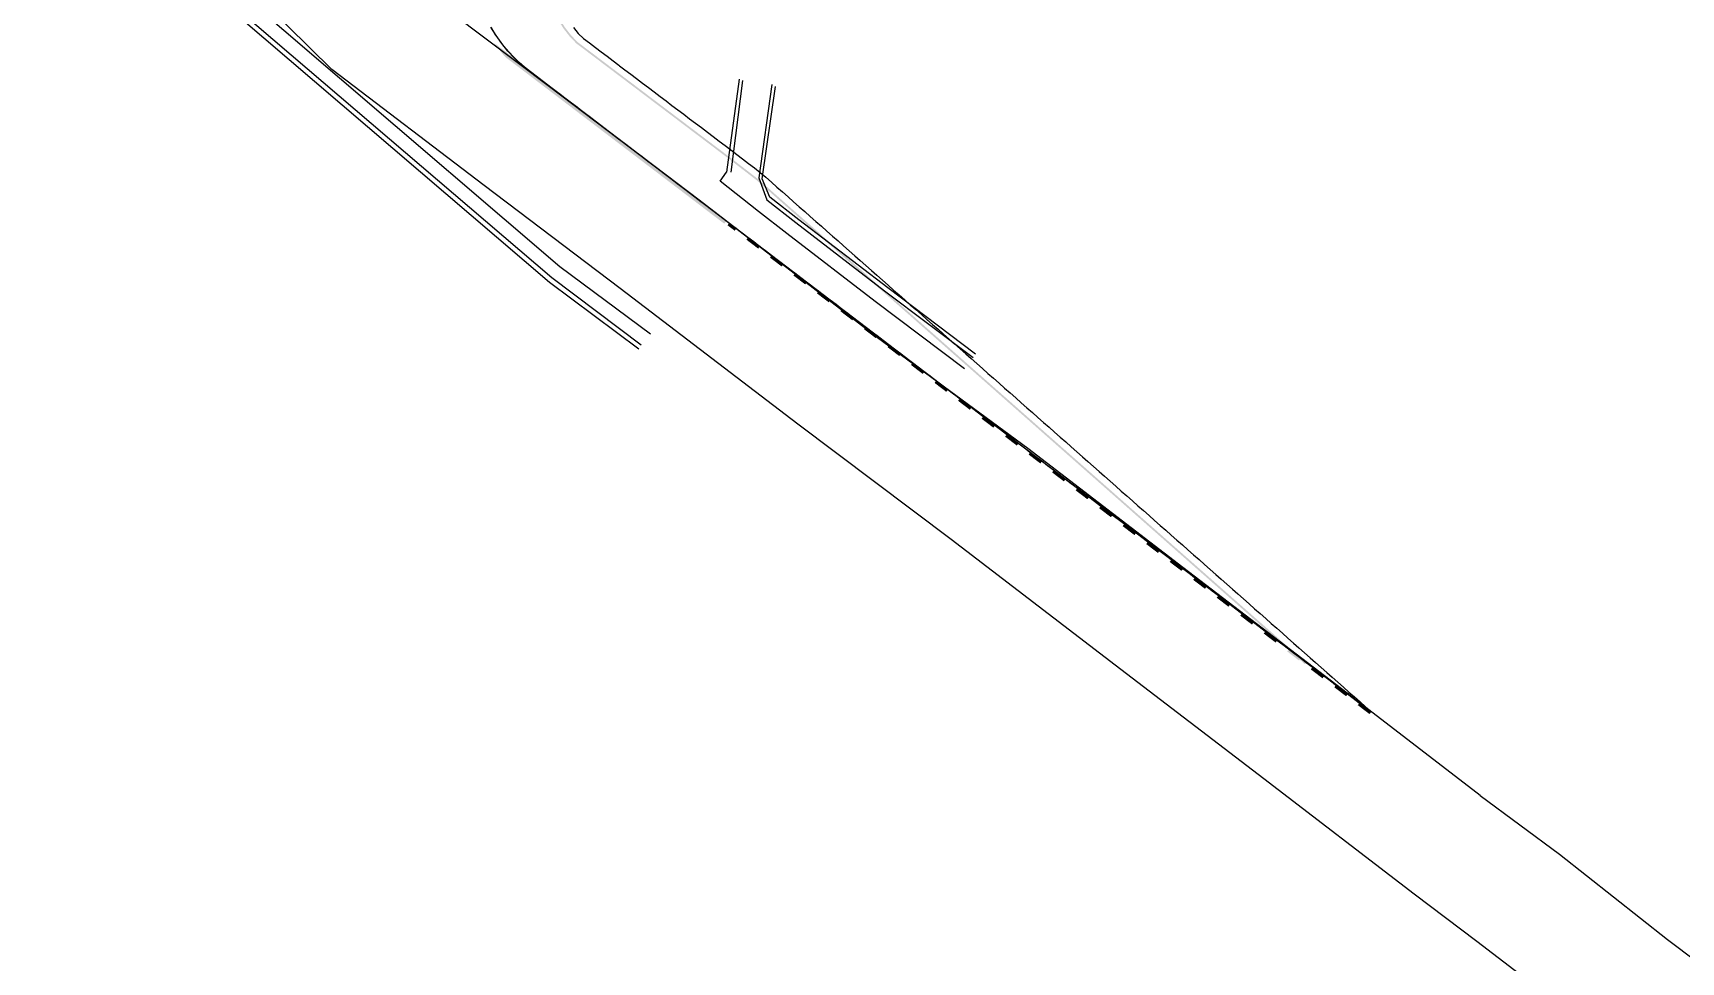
# Model space of a CAD drawing. Header units: metres. Extents: x 5050628 to 5051714, y 2427166 to 2427740.
# Drawn here: x 5050788.6 to 5050900.1, y 2427292.2 to 2427355 of the extents above; entities that cross this region are included whole.
import ezdxf

# ---------------------------------------------------------------- set-up
doc = ezdxf.new("R2010")
doc.units = ezdxf.units.M
for name, color, linetype, true_color in [('DEMARCACION_BLANCA', 7, 'Continuous', 0xf5f5f5), ('EJE', 1, 'Continuous', 0xc00000), ('LEVANTAMIENTO', 253, 'Continuous', 0xbebebe), ('PAV_FLEXIBLE', 250, 'Continuous', 0x333333)]:
    doc.layers.add(name, color=color, linetype=linetype, true_color=true_color)
doc.layers.add('ORTOFOTO', color=7, linetype='Continuous')
picture_1 = doc.add_image_def('image1.jpg', size_in_pixel=(6889, 5778))

msp = doc.modelspace()

# ---------------------------------------------------------------- hatches: boundary and pattern name
at = {"layer": 'DEMARCACION_BLANCA', "true_color": 0xf5f5f5}
for points in [[(5050837.541009304, 2427345.072883932), (5050835.723513012, 2427346.4754940476), (5050825.584837603, 2427354.1445948267), (5050825.322760756, 2427354.3424094534), (5050824.85879358, 2427354.832009899), (5050824.44986936, 2427355.359705173), (5050824.0965898475, 2427355.9224579046), (5050823.800915409, 2427356.5157966884), (5050823.564805005, 2427357.1352530383), (5050823.390218227, 2427357.776358742), (5050823.279115869, 2427358.434642555), (5050823.233459724, 2427359.1056147055), (5050823.2547082305, 2427359.777802655), (5050823.341820731, 2427360.439688387), (5050823.492999841, 2427361.0867138286), (5050823.7064485205, 2427361.7143394835), (5050823.980370805, 2427362.318028871), (5050824.312971366, 2427362.8932452756), (5050824.7024535965, 2427363.4354490372), (5050825.147225429, 2427363.940333048), (5050825.578389598, 2427364.332570508), (5050826.026478681, 2427364.6979465154), (5050826.491572568, 2427365.0371865304), (5050826.972503423, 2427365.349881283), (5050827.468103824, 2427365.6356220394), (5050827.977206857, 2427365.8940004916), (5050828.498645969, 2427366.124608544), (5050829.031254938, 2427366.3270382076), (5050829.573867684, 2427366.5008814624), (5050830.125318211, 2427366.6457302184), (5050830.684440313, 2427366.7611762383), (5050831.250067569, 2427366.8468111907), (5050831.821033075, 2427366.9022266706), (5050832.39616932, 2427366.9270142955), (5050832.97430806, 2427366.9207658377), (5050833.553285833, 2427366.8831380145), (5050834.435231437, 2427366.807102906), (5050835.315488926, 2427366.715060439), (5050836.193927332, 2427366.6070279134), (5050837.06978835, 2427366.483106571), (5050837.061382953, 2427366.423698244), (5050837.06983714, 2427366.483099648), (5050837.704627075, 2427366.392754432), (5050838.338808965, 2427366.3016559226), (5050838.972596449, 2427366.209721951), (5050839.605980703, 2427366.116902088), (5050840.238953171, 2427366.0231459304), (5050840.871505054, 2427365.928403183), (5050841.503626726, 2427365.832623739), (5050842.135308536, 2427365.73575757), (5050842.766540991, 2427365.6377546913), (5050843.397313821, 2427365.538565308), (5050844.027616632, 2427365.4381397204), (5050844.6574388165, 2427365.336428329), (5050845.286769314, 2427365.233381685), (5050845.915597076, 2427365.1289504077), (5050846.543910071, 2427365.023085355), (5050847.171694842, 2427364.9157377025), (5050847.799210218, 2427364.806828808), (5050848.426727765, 2427364.696345943), (5050849.054250572, 2427364.5843397137), (5050849.681783948, 2427364.4708604207), (5050850.309333588, 2427364.355958369), (5050850.9369061105, 2427364.2396837715), (5050851.564507757, 2427364.12208698), (5050852.1921454845, 2427364.0032182876), (5050852.819826487, 2427363.8831280135), (5050853.4475580845, 2427363.7618665267), (5050854.075348276, 2427363.639484134), (5050854.703204866, 2427363.5160312504), (5050855.331136543, 2427363.3915581894), (5050855.959150723, 2427363.2661155844), (5050856.587257738, 2427363.139753557), (5050857.21546511, 2427363.0125228628), (5050857.843783076, 2427362.884473779), (5050858.472220422, 2427362.755656941), (5050859.100710842, 2427362.626138533), (5050859.729422712, 2427362.495936516), (5050860.358283401, 2427362.3651184225), (5050860.987302962, 2427362.233734905), (5050861.6164915925, 2427362.101836653), (5050862.245859613, 2427361.9694744004), (5050862.875417458, 2427361.836698922), (5050863.505175661, 2427361.7035610396), (5050864.1351448465, 2427361.5701116235), (5050864.76533571, 2427361.436401597), (5050865.3957590135, 2427361.3024819363), (5050866.026425569, 2427361.168403675), (5050866.65734623, 2427361.0342179034), (5050880.829466048, 2427358.019856061), (5050882.143013627, 2427357.772650381), (5050883.46083735, 2427357.588308342), (5050884.781500377, 2427357.4663450997), (5050886.102868292, 2427357.4064072142), (5050887.42280634, 2427357.408141357), (5050888.739179432, 2427357.471194252), (5050890.0498522725, 2427357.5952126225), (5050891.352689406, 2427357.7798431604), (5050892.645555308, 2427358.0247325148), (5050893.926314466, 2427358.3295272947), (5050895.192831414, 2427358.693874081), (5050896.442970909, 2427359.117419494), (5050897.674597845, 2427359.5998102007), (5050898.885577458, 2427360.1406930424), (5050900.073775227, 2427360.739715057), (5050901.237674767, 2427361.3968724236), (5050932.845381282, 2427380.238291424), (5050933.7015526425, 2427380.708839216), (5050934.576075727, 2427381.141846981), (5050935.467489766, 2427381.5367392385), (5050936.374540183, 2427381.893053824), (5050937.295972358, 2427382.210328553), (5050937.857233336, 2427382.377148324), (5050937.652304016, 2427382.301058349), (5050937.204506316, 2427382.110931883), (5050936.770102995, 2427381.903029711), (5050936.766785854, 2427381.9012004295), (5050936.416030903, 2427381.780425743), (5050935.513750495, 2427381.42598495), (5050934.627024254, 2427381.0331693646), (5050933.757100228, 2427380.6024387586), (5050932.905020274, 2427380.1341395844), (5050901.297904674, 2427361.29307283), (5050900.130316422, 2427360.633832754), (5050898.937085145, 2427360.0322731305), (5050897.720973969, 2427359.4890982807), (5050896.484127881, 2427359.0046633906), (5050895.228691626, 2427358.579323444), (5050893.956809605, 2427358.213433254), (5050892.670626083, 2427357.9073475855), (5050891.372285105, 2427357.6614211644), (5050890.063930666, 2427357.476008746), (5050888.747706749, 2427357.3514651214), (5050887.425757407, 2427357.2881451305), (5050886.100226856, 2427357.2864036397), (5050884.773259511, 2427357.3465955183), (5050883.447000128, 2427357.469075584), (5050882.123593799, 2427357.654198539), (5050880.805883194, 2427357.9021876873), (5050866.632381894, 2427360.916843367), (5050866.001471325, 2427361.051026992), (5050865.3708203295, 2427361.185101946), (5050864.740421652, 2427361.319016378), (5050864.110267395, 2427361.45271864), (5050863.480343022, 2427361.5861585685), (5050862.850639682, 2427361.719284859), (5050862.221145341, 2427361.852046955), (5050861.5918520605, 2427361.9843935017), (5050860.962746858, 2427362.1162742805), (5050860.333819543, 2427362.247638551), (5050859.705062047, 2427362.3784352024), (5050859.076461587, 2427362.508614176), (5050858.448062078, 2427362.638113849), (5050857.819753266, 2427362.7669043397), (5050857.191573806, 2427362.894925197), (5050856.563513723, 2427363.022126061), (5050855.935564875, 2427363.148456268), (5050855.307716832, 2427363.273865688), (5050854.679962418, 2427363.398303611), (5050854.0522920145, 2427363.5217198855), (5050853.424697764, 2427363.644064081), (5050852.797171449, 2427363.765285913), (5050852.16970558, 2427363.8853350263), (5050851.542292568, 2427364.00416116), (5050850.914925277, 2427364.121714039), (5050850.287596953, 2427364.2379433927), (5050849.660300767, 2427364.3527990375), (5050849.033030925, 2427364.4662306746), (5050848.405781408, 2427364.578188125), (5050847.778546509, 2427364.6886212258), (5050847.151321691, 2427364.797479692), (5050846.523828445, 2427364.904777495), (5050845.89579829, 2427365.0105948923), (5050845.26724435, 2427365.114980695), (5050844.638177831, 2427365.2179841152), (5050844.008610264, 2427365.319654388), (5050843.378552529, 2427365.420040928), (5050842.748015337, 2427365.5191932567), (5050842.117009029, 2427365.6171610244), (5050841.485543494, 2427365.713994029), (5050840.85362885, 2427365.8097421033), (5050840.221274547, 2427365.904455258), (5050839.588489554, 2427365.9981836462), (5050838.955283185, 2427366.0909774415), (5050838.321664557, 2427366.1828869195), (5050837.687642091, 2427366.2739625284), (5050837.052952526, 2427366.364293459), (5050836.178196891, 2427366.488058406), (5050835.301924276, 2427366.595824578), (5050834.423837067, 2427366.6876401133), (5050833.544239955, 2427366.7634727512), (5050832.969765107, 2427366.8008079287), (5050832.398105815, 2427366.8069863576), (5050831.8294187505, 2427366.782476684), (5050831.264855806, 2427366.7276826096), (5050830.705569599, 2427366.6430076803), (5050830.152713362, 2427366.5288554193), (5050829.607440807, 2427366.385629423), (5050829.0709058605, 2427366.213733385), (5050828.544262661, 2427366.0135711427), (5050828.028665259, 2427365.785546604), (5050827.525267569, 2427365.53006371), (5050827.03522317, 2427365.2475262936), (5050826.559685282, 2427364.938337975), (5050826.099806617, 2427364.602901949), (5050825.65673947, 2427364.241620875), (5050825.232883864, 2427363.8560321406), (5050824.796437321, 2427363.3605986056), (5050824.41388939, 2427362.828048182), (5050824.087209005, 2427362.2630704306), (5050823.818160561, 2427361.670122361), (5050823.608509733, 2427361.0536639257), (5050823.460021558, 2427360.418155314), (5050823.374459997, 2427359.768053699), (5050823.353588669, 2427359.107797677), (5050823.39843438, 2427358.4487358313), (5050823.507558688, 2427357.802172012), (5050823.679037873, 2427357.1724777985), (5050823.910947215, 2427356.564043301), (5050824.201360787, 2427355.9812616585), (5050824.548352041, 2427355.428525737), (5050824.949995826, 2427354.910225485), (5050825.403008378, 2427354.4321848843), (5050825.657181085, 2427354.240336273), (5050835.796368132, 2427346.570848481), (5050837.617452794, 2427345.165469124), (5050874.293810237, 2427312.794889455), (5050874.354126202, 2427312.7489722334), (5050874.350794194, 2427312.7445953735), (5050874.709806205, 2427312.427731113), (5050874.630399075, 2427312.337761631), (5050874.277915748, 2427312.6488636713), (5050874.232980667, 2427312.5898378277), (5050873.437308637, 2427313.195565507), (5050873.5261986675, 2427313.3123297114)], [(5050835.517008695, 2427342.3776586517), (5050835.335290392, 2427342.1389570427), (5050820.5469995765, 2427353.39695876), (5050820.454253235, 2427353.496075214), (5050820.4392115045, 2427353.513093866), (5050820.118948084, 2427353.8968789275), (5050820.107813556, 2427353.910844276), (5050819.805083075, 2427354.308437006), (5050819.794525499, 2427354.32296857), (5050819.759533436, 2427354.3734792457)], [(5050836.161868784, 2427341.823900837), (5050836.040723248, 2427341.6647664313), (5050835.558685166, 2427342.0317314602), (5050835.679830701, 2427342.190865866)], [(5050836.957540814, 2427341.218173158), (5050837.753212843, 2427340.612445479), (5050837.632067308, 2427340.453311073), (5050836.836395279, 2427341.059038752)], [(5050839.344556903, 2427339.40099012), (5050839.223411367, 2427339.2418557145), (5050838.427739337, 2427339.8475833936), (5050838.548884872, 2427340.006717799)], [(5050840.935900961, 2427338.1895347615), (5050840.814755426, 2427338.030400356), (5050840.0190833965, 2427338.6361280354), (5050840.140228932, 2427338.795262441)], [(5050842.5272450205, 2427336.9780794033), (5050842.406099485, 2427336.8189449976), (5050841.610427456, 2427337.4246726767), (5050841.731572991, 2427337.5838070824)], [(5050844.118589079, 2427335.7666240446), (5050843.997443544, 2427335.607489639), (5050843.2017715145, 2427336.213217318), (5050843.32291705, 2427336.3723517237)], [(5050844.914261109, 2427335.1608963655), (5050845.709933138, 2427334.555168686), (5050845.588787603, 2427334.3960342803), (5050844.793115574, 2427335.00176196)], [(5050847.301277198, 2427333.343713328), (5050847.180131663, 2427333.184578922), (5050846.384459632, 2427333.790306601), (5050846.505605168, 2427333.949441007)], [(5050848.096949227, 2427332.737985648), (5050848.892621256, 2427332.132257969), (5050848.771475721, 2427331.9731235635), (5050847.975803692, 2427332.5788512425)], [(5050849.688293287, 2427331.52653029), (5050850.483965316, 2427330.9208026105), (5050850.362819781, 2427330.761668205), (5050849.567147751, 2427331.3673958844)], [(5050852.075309375, 2427329.7093472523), (5050851.95416384, 2427329.5502128466), (5050851.15849181, 2427330.1559405257), (5050851.279637345, 2427330.3150749314)], [(5050853.666653434, 2427328.4978918936), (5050853.545507899, 2427328.338757488), (5050852.749835869, 2427328.944485167), (5050852.870981405, 2427329.1036195727)], [(5050855.257997493, 2427327.2864365354), (5050855.136851958, 2427327.1273021298), (5050854.341179928, 2427327.733029809), (5050854.462325463, 2427327.8921642145)], [(5050856.0536695225, 2427326.680708856), (5050856.849341552, 2427326.0749811768), (5050856.7281960165, 2427325.915846771), (5050855.932523987, 2427326.52157445)], [(5050858.440685611, 2427324.863525818), (5050858.319540076, 2427324.7043914124), (5050857.523868047, 2427325.310119092), (5050857.645013582, 2427325.4692534977)], [(5050860.032029671, 2427323.65207046), (5050859.910884135, 2427323.4929360542), (5050859.115212105, 2427324.0986637333), (5050859.2363576405, 2427324.257798139)], [(5050860.8277017, 2427323.0463427803), (5050861.623373729, 2427322.4406151013), (5050861.502228194, 2427322.2814806956), (5050860.706556165, 2427322.8872083747)], [(5050863.214717789, 2427321.2291597426), (5050863.093572253, 2427321.070025337), (5050862.297900224, 2427321.6757530165), (5050862.419045759, 2427321.834887422)], [(5050864.806061847, 2427320.0177043844), (5050864.684916312, 2427319.8585699787), (5050863.889244283, 2427320.464297658), (5050864.010389818, 2427320.6234320635)], [(5050866.397405907, 2427318.8062490257), (5050866.276260371, 2427318.64711462), (5050865.480588342, 2427319.252842299), (5050865.601733877, 2427319.411976705)], [(5050867.193077936, 2427318.2005213466), (5050867.988749966, 2427317.594793667), (5050867.867604431, 2427317.4356592614), (5050867.071932401, 2427318.041386941)], [(5050869.580094025, 2427316.383338309), (5050869.458948489, 2427316.224203903), (5050868.66327646, 2427316.8299315823), (5050868.784421995, 2427316.989065988)], [(5050871.171438084, 2427315.1718829502), (5050871.050292549, 2427315.0127485446), (5050870.2546205195, 2427315.6184762237), (5050870.375766055, 2427315.7776106293)], [(5050872.762782143, 2427313.960427592), (5050872.641636608, 2427313.8012931864), (5050871.845964578, 2427314.4070208655), (5050871.967110113, 2427314.566155271)], [(5050875.945470261, 2427311.5375168747), (5050875.824324726, 2427311.378382469), (5050875.028652696, 2427311.9841101486), (5050875.149798231, 2427312.1432445543)], [(5050877.53681432, 2427310.3260615165), (5050877.415668785, 2427310.166927111), (5050876.619996755, 2427310.77265479), (5050876.741142291, 2427310.9317891956)], [(5050878.33248635, 2427309.720333837), (5050879.128158379, 2427309.114606158), (5050879.007012844, 2427308.955471752), (5050878.211340815, 2427309.5611994313)]]:
    msp.add_hatch(color=256, dxfattribs=at).paths.add_polyline_path(points)

# ---------------------------------------------------------------- linework, layer by layer
at = {"layer": 'EJE'}
msp.add_lwpolyline([(5050879.1, 2427309.1), (5050822.167398853, 2427352.449461956), (5050821.64247076, 2427352.877553811), (5050821.151610139, 2427353.336255992), (5050820.695651579, 2427353.82353123), (5050820.275429672, 2427354.337342257), (5050819.891779009, 2427354.875651805), (5050819.545534182, 2427355.4364226055)], dxfattribs=at)
at = {"layer": 'LEVANTAMIENTO'}
for points in [[(5050882.033999999, 2427296.764000001), (5050871.844, 2427304.587), (5050861.782000001, 2427312.258000001), (5050850.695, 2427320.782000001), (5050840.307, 2427328.586), (5050828.284, 2427337.758000001), (5050819.089, 2427344.732000001), (5050808.786000001, 2427352.57), (5050795.198, 2427365.971), (5050781.489, 2427376.393), (5050773.461, 2427382.447000001), (5050763.431, 2427385.28), (5050756.543, 2427388.307000001), (5050748.794000001, 2427391.598), (5050738.700000001, 2427395.014), (5050731.219, 2427397.634000001)], [(5050830.337, 2427334.666000001), (5050824.206, 2427339.221), (5050794.382, 2427364.781), (5050788.33, 2427369.377000001)], [(5050829.719000001, 2427333.920000001), (5050823.657000001, 2427338.467000001), (5050793.804, 2427364.006), (5050788.707, 2427364.515000001)], [(5050788.763, 2427364.261000001), (5050793.569, 2427363.805000001), (5050823.498999999, 2427338.180000001), (5050829.560000001, 2427333.675)], [(5050886.485, 2427303.442), (5050877.497, 2427310.372), (5050866.371, 2427318.885000001), (5050855.884, 2427326.929), (5050845.717, 2427334.418), (5050833.635, 2427343.742000001), (5050823.511, 2427351.4), (5050812.565, 2427359.662000001)], [(5050836.334, 2427351.930000001), (5050835.478, 2427345.638000001)], [(5050836.56, 2427351.831), (5050835.772, 2427345.636)], [(5050838.564000001, 2427351.569), (5050837.668, 2427345.235000001), (5050838.217, 2427343.751), (5050840.188, 2427342.214000001), (5050846.180999999, 2427337.588000001), (5050852.177, 2427333.088000001)], [(5050852.344, 2427333.313), (5050846.411000001, 2427337.807000001), (5050840.376, 2427342.400000001), (5050838.415, 2427343.935000001), (5050837.909, 2427345.186000001), (5050838.814, 2427351.42)], [(5050851.591999999, 2427332.311000001), (5050845.553, 2427336.867000001), (5050839.582, 2427341.470000001), (5050837.657, 2427342.956), (5050835.069, 2427345.010000001), (5050835.478, 2427345.638000001)], [(5050886.485, 2427303.442), (5050891.866, 2427299.491000001), (5050899.168, 2427293.698000001), (5050907.026, 2427287.799000001), (5050914.138, 2427282.382), (5050921.520000001, 2427276.684000001), (5050929.001, 2427271.003000001), (5050936.230000001, 2427265.362), (5050943.729, 2427259.676), (5050951.008000001, 2427253.979), (5050957.832, 2427248.805), (5050965.433, 2427242.833), (5050973.101, 2427236.999000001), (5050980.127, 2427231.598)], [(5050969.353, 2427229.746), (5050961.874, 2427235.547), (5050954.797000001, 2427240.944), (5050946.77, 2427247.187), (5050939.531, 2427252.806), (5050931.887, 2427258.646), (5050924.383, 2427264.418), (5050917.145, 2427269.906000001), (5050910.029, 2427275.403), (5050901.785, 2427281.667000001), (5050893.484, 2427288.052000001), (5050886.277, 2427293.560000001), (5050882.033999999, 2427296.764000001)]]:
    msp.add_lwpolyline(points, dxfattribs=at)
at = {"layer": 'PAV_FLEXIBLE'}
msp.add_lwpolyline([(5050825.122845432, 2427355.4104517195), (5050825.453278483, 2427355.0190648395), (5050825.816795613, 2427354.6711286237), (5050826.215560325, 2427354.369666405), (5050826.215648241, 2427354.369599941), (5050826.614418015, 2427354.067962355), (5050827.013187706, 2427353.7663248316), (5050827.411957436, 2427353.464687277), (5050827.810727172, 2427353.1630497193), (5050828.2094968995, 2427352.861412167), (5050828.250092353, 2427352.8307049386), (5050828.608266631, 2427352.559774613), (5050829.0070363665, 2427352.258137055), (5050829.405806094, 2427351.956499503), (5050829.804575826, 2427351.6548619485), (5050830.203345561, 2427351.353224391), (5050830.602115289, 2427351.051586839), (5050831.000885021, 2427350.7499492844), (5050831.399654756, 2427350.448311727), (5050831.798424484, 2427350.1466741743), (5050832.197194215, 2427349.8450366203), (5050832.59596395, 2427349.5433990625), (5050832.994733679, 2427349.2417615103), (5050833.393503411, 2427348.9401239553), (5050833.792273141, 2427348.638486401), (5050834.191042877, 2427348.3368488434), (5050834.589812606, 2427348.035211291), (5050834.988582336, 2427347.7335737366), (5050835.387352072, 2427347.4319361793), (5050835.786121802, 2427347.130298625), (5050836.184000441, 2427346.8274907675), (5050836.57984287, 2427346.5220086602), (5050836.975685293, 2427346.216526559), (5050837.371527718, 2427345.9110444556), (5050837.767370148, 2427345.605562349), (5050838.149809009, 2427345.282476809), (5050838.525665148, 2427344.950745908), (5050838.901521292, 2427344.6190150036), (5050839.2773774285, 2427344.2872841046), (5050839.653233568, 2427343.955553204), (5050840.029089711, 2427343.6238222993), (5050840.404945848, 2427343.2920914004), (5050840.780801987, 2427342.9603604996), (5050841.15665813, 2427342.628629595), (5050841.532514267, 2427342.296898696), (5050841.908370406, 2427341.965167795), (5050842.284226546, 2427341.6334368936), (5050842.6600826895, 2427341.3017059895), (5050843.035938825, 2427340.96997509), (5050843.411794965, 2427340.6382441893), (5050843.787651109, 2427340.3065132853), (5050844.1635072455, 2427339.9747823863), (5050844.539363384, 2427339.643051485), (5050844.915219528, 2427339.3113205815), (5050845.291075666, 2427338.9795896807), (5050845.666931804, 2427338.647858781), (5050846.042787947, 2427338.3161278768), (5050846.418644084, 2427337.984396978), (5050846.794500223, 2427337.6526660766), (5050847.170356366, 2427337.3209351725), (5050847.546212503, 2427336.9892042736), (5050847.922068642, 2427336.6574733723), (5050848.297924785, 2427336.3257424682), (5050848.673780922, 2427335.9940115693), (5050849.049637062, 2427335.662280668), (5050849.425493204, 2427335.3305497644), (5050849.801349341, 2427334.9988188646), (5050850.177205482, 2427334.6670879633), (5050850.55306162, 2427334.335357062), (5050850.928917763, 2427334.0036261585), (5050851.304773901, 2427333.671895259), (5050851.680630039, 2427333.340164358), (5050852.056486182, 2427333.0084334547), (5050852.43234232, 2427332.676702555), (5050852.808198459, 2427332.344971654), (5050853.184054601, 2427332.0132407504), (5050853.559910739, 2427331.6815098505), (5050853.935766879, 2427331.3497789497), (5050854.31162302, 2427331.018048046), (5050854.687479158, 2427330.6863171463), (5050855.063335299, 2427330.3545862436), (5050855.439191439, 2427330.022855342), (5050855.815047578, 2427329.691124442), (5050856.190903717, 2427329.359393541), (5050856.566759858, 2427329.0276626376), (5050856.942615997, 2427328.695931738), (5050857.318472136, 2427328.3642008365), (5050857.694328278, 2427328.032469934), (5050858.070184416, 2427327.7007390335), (5050858.446040556, 2427327.369008132), (5050858.8218966955, 2427327.037277231), (5050859.197752837, 2427326.705546328), (5050859.573608975, 2427326.3738154275), (5050859.949465115, 2427326.0420845267), (5050860.325321256, 2427325.7103536236), (5050860.701177394, 2427325.3786227233), (5050861.077033534, 2427325.0468918225), (5050861.452889675, 2427324.7151609194), (5050861.828745813, 2427324.383430019), (5050862.204601953, 2427324.051699118), (5050862.580458094, 2427323.7199682156), (5050862.956314233, 2427323.388237315), (5050863.332170372, 2427323.056506414), (5050863.708026513, 2427322.7247755113), (5050864.083882652, 2427322.393044611), (5050864.459738791, 2427322.0613137097), (5050864.8355949335, 2427321.729582806), (5050865.211451071, 2427321.3978519063), (5050865.587307211, 2427321.0661210055), (5050865.963163352, 2427320.734390103), (5050866.33901949, 2427320.402659202), (5050866.71487563, 2427320.0709283003), (5050867.09073177, 2427319.7391973995), (5050867.46658791, 2427319.407466497), (5050867.84244405, 2427319.0757355965), (5050868.218300189, 2427318.744004695), (5050868.5941563295, 2427318.412273793), (5050868.970012469, 2427318.080542892), (5050869.345868608, 2427317.748811991), (5050869.721724749, 2427317.4170810888), (5050870.097580888, 2427317.085350188), (5050870.473437027, 2427316.7536192867), (5050870.849293168, 2427316.4218883845), (5050871.225149307, 2427316.0901574837), (5050871.601005447, 2427315.7584265824), (5050871.976861587, 2427315.4266956802), (5050872.3527177265, 2427315.0949647794), (5050872.728573866, 2427314.763233878), (5050873.104430006, 2427314.431502976), (5050873.480286146, 2427314.099772075), (5050873.856142285, 2427313.768041174), (5050874.231998426, 2427313.4363102717), (5050874.607854566, 2427313.104579371), (5050874.983710705, 2427312.772848469), (5050875.359566844, 2427312.441117568), (5050875.735422985, 2427312.109386666), (5050876.111279124, 2427311.777655765), (5050876.487135264, 2427311.445924864), (5050876.862991404, 2427311.114193962), (5050877.2388475435, 2427310.7824630607), (5050877.614703683, 2427310.4507321594), (5050877.990559823, 2427310.1190012577), (5050878.366415963, 2427309.7872703564), (5050878.742272102, 2427309.455539455), (5050879.118128242, 2427309.123808554), (5050879.1, 2427309.1), (5050878.702190659, 2427309.4028988755), (5050878.304381319, 2427309.705797751), (5050877.906571979, 2427310.0086966264), (5050877.508762638, 2427310.311595502), (5050877.110953298, 2427310.6144943773), (5050876.713143958, 2427310.9173932527), (5050876.315334617, 2427311.220292128), (5050875.9175252775, 2427311.5231910036), (5050875.519715937, 2427311.826089879), (5050875.121906596, 2427312.1289887545), (5050874.724097257, 2427312.43188763), (5050874.326287916, 2427312.7347865053), (5050873.928478575, 2427313.0376853812), (5050873.530669235, 2427313.3405842567), (5050873.132859895, 2427313.643483132), (5050872.735050554, 2427313.9463820076), (5050872.337241214, 2427314.249280883), (5050871.939431874, 2427314.5521797584), (5050871.541622533, 2427314.855078634), (5050871.143813193, 2427315.1579775093), (5050870.746003853, 2427315.4608763848), (5050870.348194513, 2427315.76377526), (5050869.950385172, 2427316.0666741356), (5050869.552575832, 2427316.369573011), (5050869.154766492, 2427316.6724718865), (5050868.756957151, 2427316.975370762), (5050868.359147811, 2427317.2782696374), (5050867.961338471, 2427317.581168513), (5050867.56352913, 2427317.8840673883), (5050867.16571979, 2427318.1869662637), (5050866.76791045, 2427318.489865139), (5050866.370101109, 2427318.7927640146), (5050865.972291769, 2427319.09566289), (5050865.574482429, 2427319.3985617654), (5050865.176673088, 2427319.701460641), (5050864.778863748, 2427320.0043595163), (5050864.381054408, 2427320.3072583918), (5050863.983245067, 2427320.610157267), (5050863.585435727, 2427320.913056143), (5050863.187626387, 2427321.2159550185), (5050862.789817046, 2427321.518853894), (5050862.392007706, 2427321.8217527694), (5050861.994198366, 2427322.124651645), (5050861.596389025, 2427322.4275505203), (5050861.198579685, 2427322.7304493957), (5050860.800770345, 2427323.033348271), (5050860.4029610045, 2427323.3362471466), (5050860.005151664, 2427323.639146022), (5050859.607342324, 2427323.9420448975), (5050859.209532984, 2427324.244943773), (5050858.811723643, 2427324.5478426483), (5050858.413914303, 2427324.850741524), (5050858.016104963, 2427325.153640399), (5050857.618295622, 2427325.4565392747), (5050857.220486282, 2427325.75943815), (5050856.822676942, 2427326.0623370255), (5050856.424867601, 2427326.365235901), (5050856.0270582605, 2427326.6681347764), (5050855.629248921, 2427326.971033652), (5050855.23143958, 2427327.2739325273), (5050854.83363024, 2427327.5768314027), (5050854.4358209, 2427327.879730278), (5050854.038011559, 2427328.1826291536), (5050853.640202219, 2427328.485528029), (5050853.242392879, 2427328.788426905), (5050852.844583538, 2427329.0913257804), (5050852.446774198, 2427329.394224656), (5050852.048964858, 2427329.6971235313), (5050851.651155517, 2427330.0000224067), (5050851.253346177, 2427330.302921282), (5050850.855536837, 2427330.6058201576), (5050850.4577274965, 2427330.908719033), (5050850.059918156, 2427331.2116179084), (5050849.662108816, 2427331.514516784), (5050849.264299476, 2427331.8174156593), (5050848.866490135, 2427332.1203145348), (5050848.468680795, 2427332.42321341), (5050848.070871455, 2427332.7261122856), (5050847.673062114, 2427333.029011161), (5050847.275252773, 2427333.3319100365), (5050846.877443434, 2427333.634808912), (5050846.479634093, 2427333.9377077874), (5050846.0818247525, 2427334.240606663), (5050845.684015413, 2427334.5435055383), (5050845.286206072, 2427334.8464044137), (5050844.888396732, 2427335.149303289), (5050844.490587392, 2427335.4522021646), (5050844.092778051, 2427335.75510104), (5050843.694968711, 2427336.0579999154), (5050843.297159371, 2427336.3608987913), (5050842.89935003, 2427336.663797667), (5050842.50154069, 2427336.966696542), (5050842.10373135, 2427337.2695954177), (5050841.705922009, 2427337.572494293), (5050841.308112669, 2427337.8753931685), (5050840.910303329, 2427338.178292044), (5050840.5124939885, 2427338.4811909194), (5050840.114684648, 2427338.784089795), (5050839.716875308, 2427339.0869886703), (5050839.319065968, 2427339.3898875457), (5050838.921256627, 2427339.692786421), (5050838.523447286, 2427339.9956852966), (5050838.125637947, 2427340.298584172), (5050837.727828606, 2427340.6014830475), (5050837.330019265, 2427340.904381923), (5050836.932209926, 2427341.2072807983), (5050836.534400585, 2427341.510179674), (5050836.1365912445, 2427341.813078549), (5050835.738781905, 2427342.1159774247), (5050835.340972564, 2427342.4188763), (5050834.943163224, 2427342.7217751755), (5050834.545353884, 2427343.024674051), (5050834.147544543, 2427343.3275729264), (5050833.749735203, 2427343.630471802), (5050833.351925863, 2427343.9333706773), (5050832.954116522, 2427344.236269553), (5050832.556307182, 2427344.5391684286), (5050832.158497842, 2427344.842067304), (5050831.760688501, 2427345.1449661795), (5050831.362879161, 2427345.447865055), (5050830.965069821, 2427345.7507639304), (5050830.5672604805, 2427346.053662806), (5050830.16945114, 2427346.3565616813), (5050829.771641799, 2427346.6594605567), (5050829.37383246, 2427346.962359432), (5050828.976023119, 2427347.2652583076), (5050828.578213778, 2427347.568157183), (5050828.180404439, 2427347.8710560584), (5050827.782595098, 2427348.173954934), (5050827.384785757, 2427348.4768538093), (5050826.986976418, 2427348.7797526848), (5050826.589167077, 2427349.08265156), (5050826.1913577365, 2427349.3855504356), (5050825.793548397, 2427349.688449311), (5050825.730464485, 2427349.736482487), (5050825.395739056, 2427349.9913481865), (5050824.997929716, 2427350.294247062), (5050824.600120376, 2427350.5971459374), (5050824.202311035, 2427350.900044813), (5050823.804501695, 2427351.2029436883), (5050823.406692355, 2427351.5058425637), (5050823.008883015, 2427351.8087414387), (5050822.611073674, 2427352.111640315), (5050822.213264344, 2427352.4145391826), (5050821.82459098, 2427352.7290302627), (5050821.44885558, 2427353.0584844085), (5050821.087952471, 2427353.404285869), (5050820.746325784, 2427353.76937656), (5050820.426062364, 2427354.1531616217), (5050820.123331883, 2427354.5507543515), (5050819.838699779, 2427354.961617805), (5050819.576015737, 2427355.3870553235)], dxfattribs=at)

# ---------------------------------------------------------------- pictures from other files: only their frames are drawn
at = {"layer": 'ORTOFOTO'}
image = msp.add_image(picture_1, insert=(5050758.888665544, 2427166.467322612), size_in_units=(683.850363, 573.564726), dxfattribs=at)
image.dxf.flags = 11

doc.saveas('drawing.dxf')
